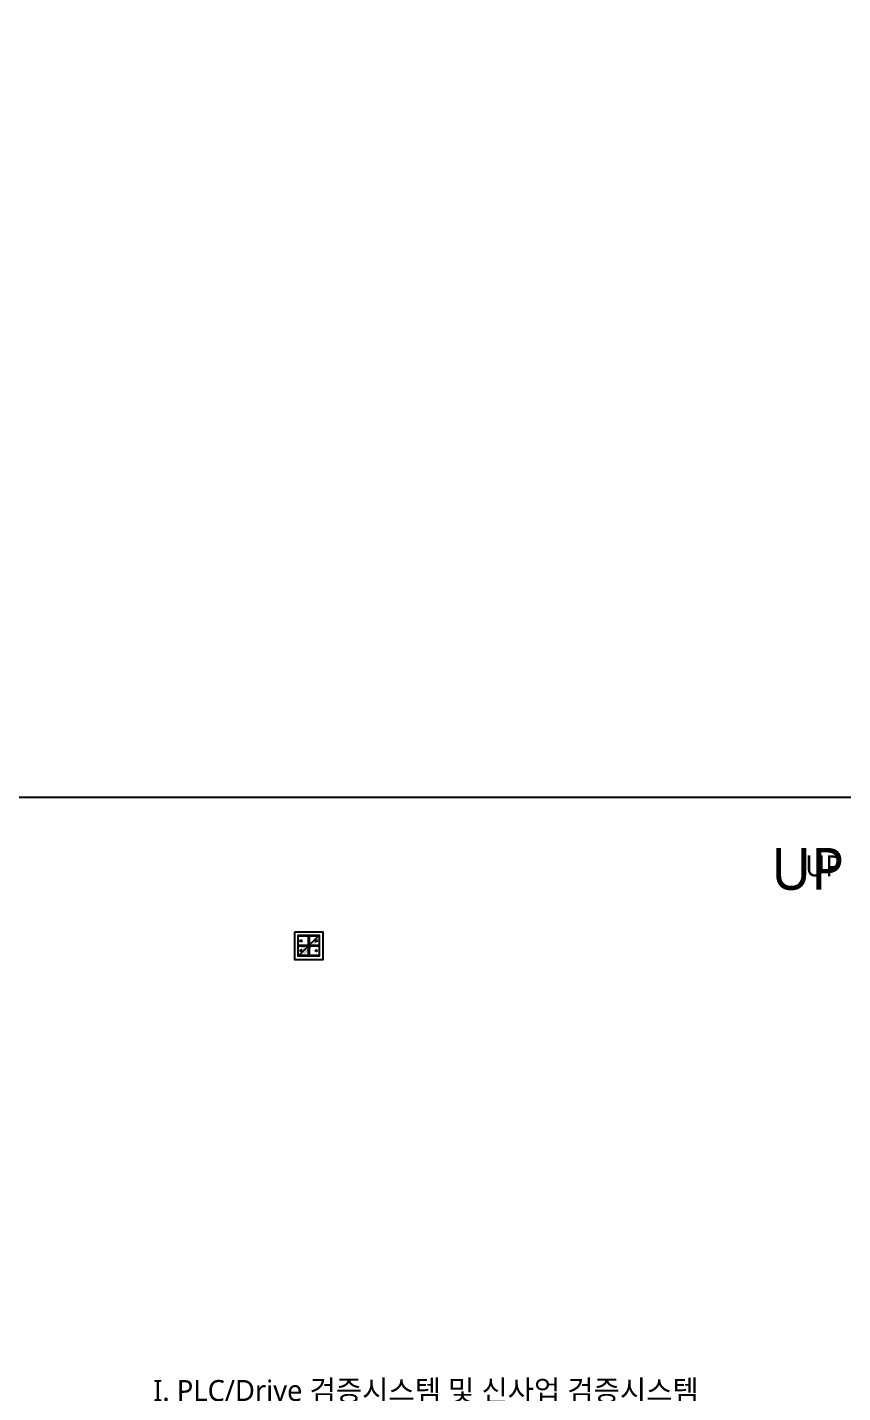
# Model space of a CAD drawing. Header units: millimetres. Extents: x 9 to 147, y 4 to 115.
# Drawn here: x 73.47 to 85.15, y 49.5 to 69.05 of the extents above; entities that cross this region are included whole.
import ezdxf
from ezdxf.enums import TextEntityAlignment as Align

# ---------------------------------------------------------------- set-up
doc = ezdxf.new("R2010")
doc.units = ezdxf.units.MM
doc.header["$LTSCALE"] = 200
doc.layers.get('DEFPOINTS').update_dxf_attribs({"color": 137})
for name, color, linetype in [('TEXT', 252, 'Continuous'), ('XR-PLAN$0$09GIRDER', 252, 'Continuous'), ('XR-PLAN$0$ELE-7', 252, 'Continuous'), ('XR-PLAN$0$STEEL BASE', 252, 'Continuous')]:
    doc.layers.add(name, color=color, linetype=linetype)
doc.layers.add('XR-PLAN$0$TXT-1', color=137, linetype='Continuous', plot=False)
doc.styles.add('XR-PLAN$0$스타일1', font='MALGUN_0.TTF')
doc.styles.add('스타일1', font='MALGUN_0.TTF')

# ---------------------------------------------------------------- blocks, each defined once
blk = doc.blocks.new('XR-PLAN$0$S-SC11')
at = {"layer": 'DEFPOINTS'}
blk.add_line((-150, -150), (150, 150), dxfattribs=at)
blk.add_lwpolyline([(-150, 150), (150, 150), (150, -150), (-150, -150)], close=True, dxfattribs=at)
at = {"layer": 'XR-PLAN$0$09GIRDER'}
blk.add_lwpolyline([(-150, -150), (-150, -135), (-23, -135, 0.414214), (-5, -117), (-5, 117, 0.414214), (-23, 135), (-150, 135), (-150, 150), (150, 150), (150, 135), (23, 135, 0.414214), (5, 117), (5, -117, 0.414214), (23, -135), (150, -135), (150, -150)], format="xyb", close=True, dxfattribs=at)
at = {"layer": 'XR-PLAN$0$STEEL BASE'}
for points in [[(-200, 200), (200, 200), (200, -200), (-200, -200)], [(-150, 6), (-5, 6), (-5, -6), (-150, -6)], [(5, 6), (150, 6), (150, -6), (5, -6)]]:
    blk.add_lwpolyline(points, close=True, dxfattribs=at)
for centre in [(-110, 70), (110, 70), (-110, -70), (110, -70)]:
    blk.add_circle(centre, 11, dxfattribs=at)
at = {"layer": 'DEFPOINTS', "style": 'XR-PLAN$0$스타일1'}
blk.add_text('SC11', height=35, rotation=45, dxfattribs=at).set_placement((-109, -83))
blk.add_text('H-300X300X10X15', height=30, rotation=45, dxfattribs=at).set_placement((19, -23), align=Align.MIDDLE_CENTER)
blk = doc.blocks.new('XR-PLAN$0$x-stu-1Fcol')
blk.add_blockref('XR-PLAN$0$S-SC11', (36000, -30000))

msp = doc.modelspace()

# ---------------------------------------------------------------- linework, layer by layer
at = {"layer": 'XR-PLAN$0$ELE-7', "ltscale": 10}
msp.add_lwpolyline([(43.474, 58.029), (87.474, 58.029), (87.474, 70.029), (43.474, 70.029)], close=True, dxfattribs=at)

# ---------------------------------------------------------------- block references
at = {"xscale": 0.001, "yscale": 0.001, "zscale": 0.001}
msp.add_blockref('XR-PLAN$0$x-stu-1Fcol', (41.5, 85.9), dxfattribs=at)

# ---------------------------------------------------------------- texts
at = {"layer": 'DEFPOINTS', "style": 'XR-PLAN$0$스타일1'}
msp.add_text('UP', height=0.3, dxfattribs=at).set_placement((84.873, 56.893), align=Align.CENTER)
at = {"layer": 'TEXT', "style": '스타일1'}
msp.add_text('UP', height=0.6, dxfattribs=at).set_placement((84.647, 56.701), align=Align.CENTER)
at = {"layer": 'XR-PLAN$0$TXT-1', "style": 'XR-PLAN$0$스타일1'}
msp.add_text('I. PLC/Drive 검증시스템 및 신사업 검증시스템', height=0.3, dxfattribs=at).set_placement((79.179, 49.531), align=Align.MIDDLE_CENTER)

doc.saveas('drawing.dxf')
